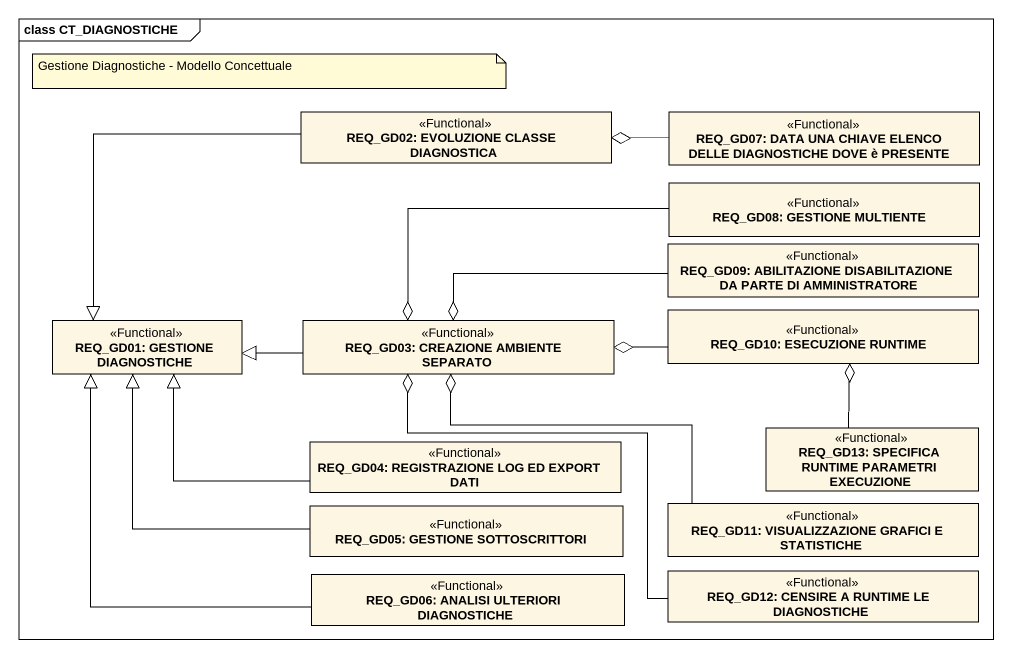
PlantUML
@startuml
mainframe class CT_DIAGNOSTICHE
hide circle
hide empty members
class "REQ_GD02: EVOLUZIONE CLASSE DIAGNOSTICA" as REQ_GD02_EVOLUZIONE_CLASSE <<Functional>>
class "REQ_GD07: DATA UNA CHIAVE ELENCO DELLE DIAGNOSTICHE DOVE è PRESENTE" as REQ_GD07_DATA_UNA_CHIAVE <<Functional>>
class "REQ_GD08: GESTIONE MULTIENTE" as REQ_GD08_GESTIONE_MULTIENTE <<Functional>>
class "REQ_GD09: ABILITAZIONE DISABILITAZIONE DA PARTE DI AMMINISTRATORE" as REQ_GD09_ABILITAZIONE <<Functional>>
class "REQ_GD01: GESTIONE DIAGNOSTICHE" as REQ_GD01_GESTIONE <<Functional>>
class "REQ_GD03: CREAZIONE AMBIENTE SEPARATO" as REQ_GD03_CREAZIONE_AMBIENTE <<Functional>>
class "REQ_GD10: ESECUZIONE RUNTIME" as REQ_GD10_ESECUZIONE_RUNTIME <<Functional>>
class "REQ_GD13: SPECIFICA RUNTIME PARAMETRI EXECUZIONE" as REQ_GD13_SPECIFICA_RUNTIME <<Functional>>
class "REQ_GD04: REGISTRAZIONE LOG ED EXPORT DATI" as REQ_GD04_REGISTRAZIONE_LOG <<Functional>>
class "REQ_GD05: GESTIONE SOTTOSCRITTORI" as REQ_GD05_GESTIONE <<Functional>>
class "REQ_GD11: VISUALIZZAZIONE GRAFICI E STATISTICHE" as REQ_GD11_VISUALIZZAZIONE <<Functional>>
class "REQ_GD06: ANALISI ULTERIORI DIAGNOSTICHE" as REQ_GD06_ANALISI_ULTERIORI <<Functional>>
class "REQ_GD12: CENSIRE A RUNTIME LE DIAGNOSTICHE" as REQ_GD12_CENSIRE_A_RUNTIME <<Functional>>
REQ_GD02_EVOLUZIONE_CLASSE --|> REQ_GD01_GESTIONE
REQ_GD07_DATA_UNA_CHIAVE -left-o REQ_GD02_EVOLUZIONE_CLASSE
REQ_GD08_GESTIONE_MULTIENTE -left-o REQ_GD03_CREAZIONE_AMBIENTE
REQ_GD09_ABILITAZIONE -left-o REQ_GD03_CREAZIONE_AMBIENTE
REQ_GD03_CREAZIONE_AMBIENTE -left-|> REQ_GD01_GESTIONE
REQ_GD10_ESECUZIONE_RUNTIME -left-o REQ_GD03_CREAZIONE_AMBIENTE
REQ_GD13_SPECIFICA_RUNTIME -up-o REQ_GD10_ESECUZIONE_RUNTIME
REQ_GD04_REGISTRAZIONE_LOG -left-|> REQ_GD01_GESTIONE
REQ_GD05_GESTIONE -left-|> REQ_GD01_GESTIONE
REQ_GD11_VISUALIZZAZIONE -left-o REQ_GD03_CREAZIONE_AMBIENTE
REQ_GD06_ANALISI_ULTERIORI -up-|> REQ_GD01_GESTIONE
REQ_GD12_CENSIRE_A_RUNTIME -up-o REQ_GD03_CREAZIONE_AMBIENTE
note as N1
  Gestione Diagnostiche - Modello Concettuale
end note
@enduml
